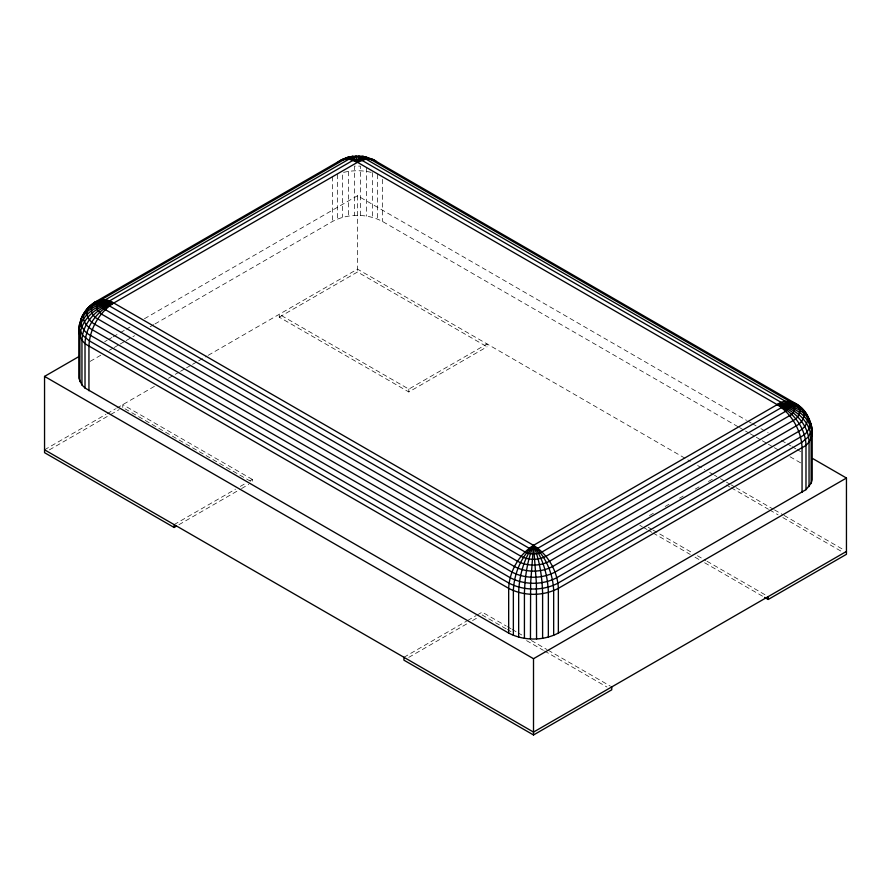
<?xml version="1.0" encoding="UTF-8"?>
<svg xmlns="http://www.w3.org/2000/svg" width="891" height="891" viewBox="0 0 891 891"><rect width="100%" height="100%" fill="white"/><g stroke="black" fill="none" stroke-linecap="round" stroke-linejoin="round"><path stroke-width="0.67" stroke-dasharray="4.46 3.34" d="M104.726 341.654L107.143 340.273M108.346 339.571L111.954 337.489M113.157 336.798L119.171 333.323M120.374 332.621L125.197 329.848M126.399 329.147L130.008 327.064M144.453 318.722L357.491 195.73L746.491 420.318M90.147 361.367L100.95 355.13M109.359 350.274L112.957 348.203M114.159 347.512L118.96 344.739M120.162 344.037L124.963 341.264M126.166 340.574L134.563 335.729M150.178 326.719L153.775 324.636M154.978 323.945L332.644 221.369C347.846 213.417 367.125 213.417 382.328 221.369L738.316 426.889M44.55 449.799L105.929 414.36M107.143 413.669L115.563 408.802M116.766 408.111L156.482 385.179M168.522 378.23L179.358 371.97M180.561 371.28L185.373 368.495M186.575 367.805L191.387 365.02M192.59 364.33L197.412 361.546M198.615 360.855L207.035 355.988M208.238 355.297L357.491 269.127L690.402 461.338M49.361 449.888L109.548 415.15M110.751 414.449L119.171 409.593M279.251 317.163L357.491 272L487.065 346.811L487.065 343.937L408.824 389.111L279.251 314.3L279.251 317.163L408.824 391.973L487.065 346.811M174.124 524.61L235.514 489.17M240.325 486.397L245.136 483.613M249.948 480.828L252.365 479.447L252.365 482.309L123.983 408.201M178.935 524.699L240.325 489.259M241.528 488.569L248.745 484.392M403.935 657.291L466.528 621.161M467.73 620.459L476.15 615.603M477.353 614.901L482.176 612.128L506.166 625.983M649.472 515.533L654.284 512.759M665.12 506.5L669.932 503.727M679.566 498.158L683.174 496.075M695.214 489.126L700.025 486.352M708.445 481.485L714.471 478.01M408.757 657.38L467.73 623.332M472.542 620.548L477.353 617.775M371.179 172.364C361.835 170.07 351.956 170.259 342.645 172.609L342.645 217.326M747.694 421.02L751.302 423.102M752.516 423.793L756.125 425.887M760.936 428.66L768.165 432.837M781.418 440.488L786.23 443.261M787.432 443.963L791.052 446.046M792.255 446.747L795.863 448.83M797.077 449.521L800.686 451.614M739.519 427.58L744.33 430.364M745.522 431.055L749.131 433.137M750.333 433.839L755.145 436.612M756.348 437.303L761.159 440.087M762.362 440.778L767.173 443.551M768.376 444.253L773.188 447.026M774.39 447.716L779.202 450.501M790.027 456.749L802.056 463.688M697.62 465.503L704.848 469.68M709.659 472.453L713.268 474.535M714.471 475.226L716.876 476.618M720.474 478.701L725.274 481.474M726.477 482.165L730.074 484.236M731.277 484.938L734.875 487.009M736.066 487.7L773.265 509.173M774.468 509.875L782.866 514.72M784.058 515.41L844.055 550.048M726.477 485.027L730.074 487.11M731.277 487.8L768.465 509.273M769.668 509.964L778.066 514.82M782.866 517.582L841.65 551.529M648.236 527.327L651.833 529.41M653.036 530.1L692.63 552.955M697.43 555.728L705.828 560.584M707.031 561.274L765.815 595.21M639.838 525.345L642.244 526.737M643.436 527.427L647.044 529.51M648.236 530.201L651.833 532.272M653.036 532.974L690.235 554.447M695.025 557.209L699.825 559.982M704.625 562.756L763.42 596.692M252.365 479.447L122.78 404.637L122.78 407.499M507.369 626.674L510.966 628.745M512.169 629.447L516.969 632.209M518.161 632.911L521.77 634.982M531.359 640.529L546.963 649.528M548.154 650.218L610.547 686.237M506.166 628.846L482.176 614.99L482.176 612.128M507.369 629.536L510.966 631.619M526.559 640.618L543.365 650.319M544.557 651.009L606.949 687.028M366.479 167.887L366.58 216.112M408.824 389.111L408.824 391.973M382.328 179.358L382.328 221.369M377.639 174.38L377.639 219.097M372.338 172.609L372.338 217.326M360.543 215.499L360.499 166.105L354.473 166.105L354.429 215.499M357.491 195.73L357.491 272M348.392 171.395L348.392 216.112M337.333 174.38L337.333 219.097M332.644 176.652L332.644 221.369"/><path stroke-width="1.34" d="M80.112 323.99C81.059 314.957 87.452 307.228 94.758 302.261L341.52 159.801L347.947 157.206L355.955 156.048L357.491 162.307L777.208 404.637C793.001 411.553 805.275 427.48 805.987 444.943L805.987 489.66L558.356 633.067C543.154 641.019 523.875 641.019 508.672 633.067L85.013 388.03L81.95 384.979L78.798 378.174L78.798 329.915L79.321 324.97L81.749 319.357M78.798 329.915L79.856 326.44M558.356 633.067L558.356 588.35C557.632 571.209 547.998 554.525 533.509 545.325L113.792 303.007C90.726 287.414 64.319 334.058 88.944 346.031L508.672 588.35C523.875 596.302 543.154 596.302 558.356 588.35L802.056 447.661C812.403 443.161 814.808 429.919 809.251 420.986M805.987 489.66L811.144 483.278L812.202 479.804L812.202 431.545C811.656 420.474 805.542 409.893 796.242 403.89L373.452 159.801L363.328 156.426L359.017 156.048L357.491 162.307L113.792 303.007C97.999 309.923 85.725 325.85 85.013 343.313L85.013 388.03M82.796 317.151L83.865 313.821C77.305 321.061 82.585 331.708 90.448 335.35L510.175 577.68C524.454 585.153 542.574 585.153 556.853 577.68L800.552 436.98C824.442 425.709 795.44 390.403 777.208 404.637L533.509 545.325C519.03 554.525 509.396 571.209 508.672 588.35L508.672 633.067M87.273 310.023L88.866 307.272M93.098 304.043L94.758 302.261M336.798 163.343C340.975 158.899 347.212 157.696 352.936 156.348L357.491 162.307L365.978 159.133L373.452 159.801M84.4 312.797C90.336 302.795 102.955 299.666 113.792 303.007C99.302 312.195 89.668 328.89 88.944 346.031L88.944 390.748M363.328 156.426L360.599 157.339L357.491 162.307L348.994 159.133L341.52 159.801M176.529 526.091L174.124 527.483L44.55 452.673L44.55 376.403L79.455 356.255M44.55 376.403L533.509 658.705L846.45 478.033L846.45 554.302L768.22 599.465L764.612 597.393M846.45 551.429L533.509 732.101L44.55 449.799M403.935 657.291L403.935 660.164L533.509 734.975L611.749 689.801L611.749 686.939M342.055 159.823L345.095 158.81M347.947 157.206L352.413 157.752L357.491 162.307C362.837 156.849 370.767 156.961 376.514 161.561M351.644 156.426L352.936 156.348M359.017 156.048L355.955 156.048M367.025 157.206L362.036 156.348M368.863 158.475L372.917 159.823M812.726 458.564L846.45 478.033M796.242 403.89L797.902 405.661M810.097 421.844C804.328 409.66 790.117 403.957 777.208 404.637C791.698 413.825 801.332 430.52 802.056 447.661L802.056 492.378M802.134 408.902L803.727 411.653M807.135 415.451L808.204 418.781M811.144 428.07L812.202 431.545M810.632 423.169L810.888 425.62M811.144 483.278L811.144 438.561C810.554 420.697 793.959 407.254 777.208 404.637L787.054 402.387L795.708 403.868L801.599 408.312L806.6 414.426C809.83 421.187 804.64 428.293 798.726 431.389L555.026 572.089C541.862 578.972 525.167 578.972 512.002 572.089L92.274 329.759C87.351 326.941 82.685 321.907 83.487 315.815C90.47 306.56 102.476 302.495 113.792 303.007L103.946 300.757L95.292 302.238C88.721 306.571 91.105 316.149 97.821 318.933L517.548 561.263C527.316 566.364 539.712 566.364 549.48 561.263L793.179 420.563C798.559 418.068 802.167 410.784 797.679 405.828L788.101 403.434L777.208 404.637C793.725 409.359 808.371 424.149 809.05 441.88L809.05 486.597M768.22 596.602L768.22 599.465M553.667 635.339L553.667 590.622C552.977 573.815 546.016 556.786 533.509 545.325C521.012 556.786 514.051 573.815 513.361 590.622L513.361 635.339M548.355 637.11L548.355 592.392C547.753 575.842 543.276 558.891 533.509 545.325C523.752 558.891 519.275 575.842 518.662 592.392L518.662 637.11M542.608 638.324L542.608 593.606C542.173 577.212 539.768 560.573 533.509 545.325C527.26 560.573 524.855 577.212 524.42 593.606L524.42 638.324M536.571 638.936L536.393 583.193L533.509 545.325L530.635 583.193L530.457 638.936M533.509 658.705L533.509 734.975M174.124 524.61L174.124 527.483M81.95 384.979L81.95 340.262C82.629 322.52 97.275 307.729 113.792 303.007C104.759 301.681 94.981 303.308 87.797 309.233C84.935 315.202 89.534 321.495 94.758 324.235L514.486 566.565C526.135 572.646 540.893 572.646 552.543 566.565L796.242 425.865C801.466 423.125 806.065 416.832 803.203 410.851C796.019 404.937 786.241 403.311 777.208 404.637C792.233 405.36 808.059 414.716 811.679 430.075L808.571 436.779L801.677 442.459L557.978 583.159C543.009 590.978 524.019 590.978 509.051 583.159L89.323 340.83L82.429 335.15L79.321 328.445C82.941 313.086 98.767 303.731 113.792 303.007C97.041 305.624 80.446 319.067 79.856 336.932L79.856 381.649M107.711 303.129L109.47 305.925L529.198 548.255L531.938 549.168L537.83 548.255L781.53 407.555L783.289 405.372L781.53 402.576L361.802 160.246L359.062 159.344L353.17 160.246L109.47 300.946L107.711 303.129M789.181 406.964L788.101 409.292L785.706 411.263L542.006 551.963C536.805 554.681 530.212 554.681 525.022 551.963L105.294 309.634C100.828 307.885 100.828 301.592 105.294 299.833L348.994 159.133C354.195 156.415 360.788 156.415 365.978 159.133L785.706 401.462L788.101 403.434L789.181 406.964M96.818 304.221L96.818 309.467L101.362 314.022L521.09 556.34C528.697 560.316 538.331 560.316 545.938 556.34L789.638 415.64C796.153 413.079 796.153 403.879 789.638 401.306L369.91 158.977L364.909 156.961L362.559 157.752L357.491 162.307L350.597 158.353L347.412 157.841L345.062 158.977L101.362 299.677L96.818 304.221"/></g></svg>
